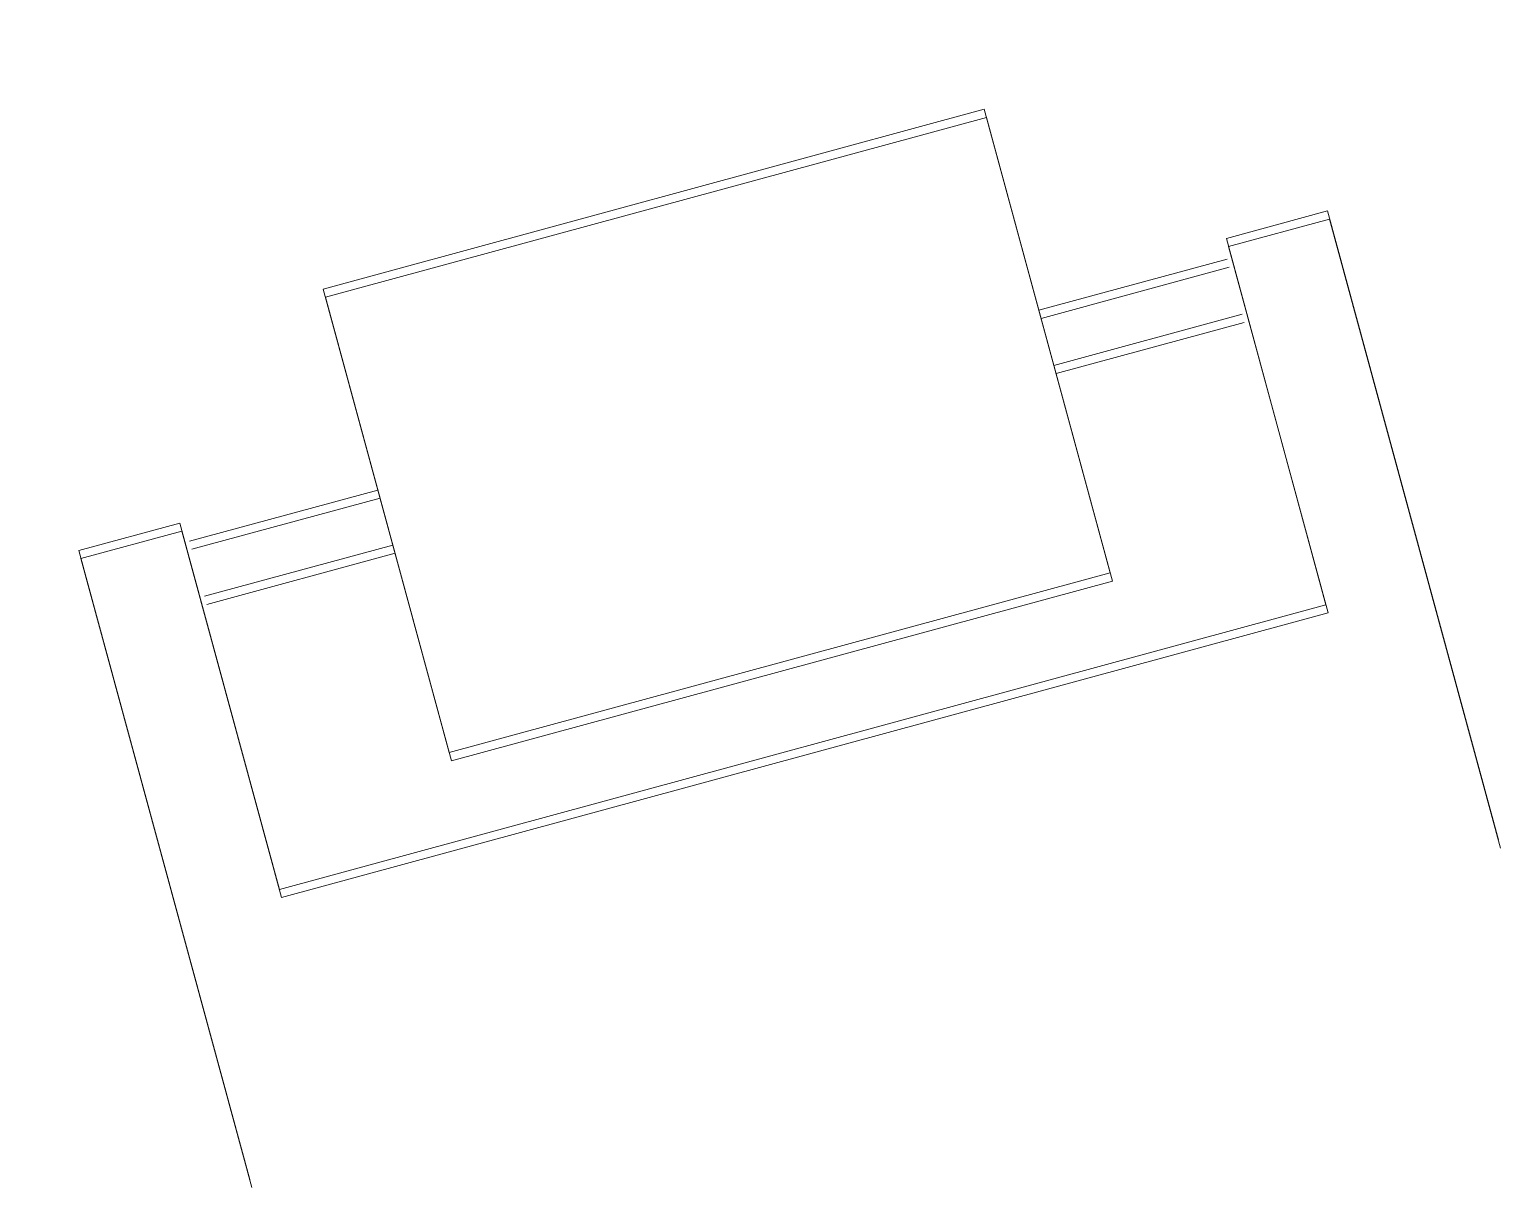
# Model space of a CAD drawing. Header units: millimetres. Extents: x -31731215 to 29997125, y -14487545 to 25622576.
# Drawn here: x 29839734 to 29997125, y -1780294 to -1656399 of the extents above; entities that cross this region are included whole.
import ezdxf

# ---------------------------------------------------------------- set-up
doc = ezdxf.new("R2010")
doc.units = ezdxf.units.MM
doc.header["$MEASUREMENT"] = 0
doc.layers.add('Blocks', color=251, linetype='Continuous', lineweight=9)
doc.layers.add('Texty', color=3, linetype='Continuous')

# ---------------------------------------------------------------- blocks, each defined once
blk = doc.blocks.new('tissue')
for p, q in [((26732444, 8055638), (26732444, 7985908)), ((26870874, 8055638), (26870874, 7985908)), ((26743641, 7985908), (26743641, 8026524)), ((26859678, 8026524), (26743641, 8026524)), ((26859678, 7985908), (26859678, 8026524)), ((26765016, 8017179), (26838303, 8017179)), ((26765016, 8017179), (26765016, 7965780)), ((26838303, 8017179), (26838303, 7965780)), ((26744150, 7994175), (26765016, 7994175)), ((26859169, 7994175), (26838303, 7994175)), ((26765016, 7988065), (26744150, 7988065)), ((26838303, 7988065), (26859169, 7988065)), ((26732444, 7985908), (26743641, 7985908)), ((26870874, 7985908), (26859678, 7985908)), ((26838303, 7965780), (26765016, 7965780))]:
    blk.add_line(p, q)

msp = doc.modelspace()

# ---------------------------------------------------------------- linework, layer by layer
at = {"layer": 'Texty', "ltscale": 15}
msp.add_xline((2438720.775, -932523.411), (0.964976728288, 0.262335498671), dxfattribs=at)

# ---------------------------------------------------------------- block references
at = {"layer": 'Blocks', "xscale": -1, "rotation": 195.2086876161716}
for p in [(1953840.412, -1018791.313), (1954076.514, -1019659.792)]:
    msp.add_blockref('tissue', p, dxfattribs=at)

doc.saveas('drawing.dxf')
